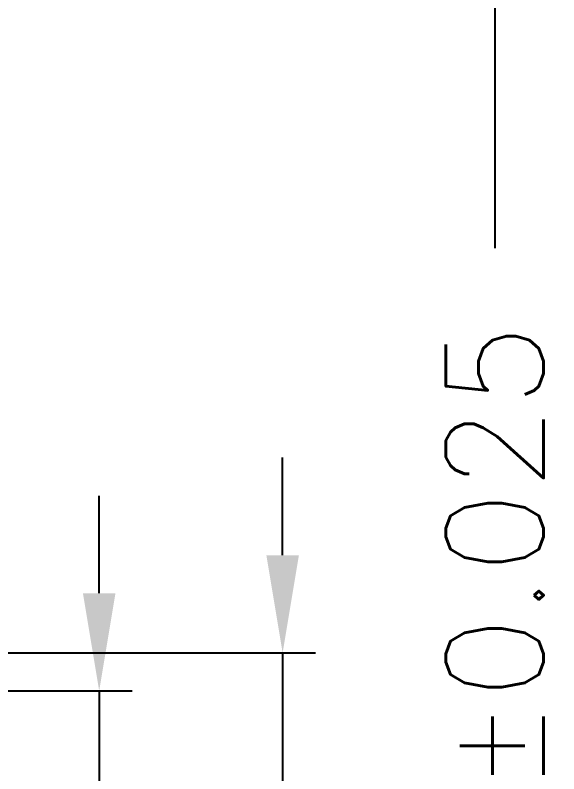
# Model space of a CAD drawing. Header units: millimetres. Extents: x 413.95 to 422.4, y 93.98 to 100.
# Drawn here: x 417.869 to 418.315, y 97.752 to 98.375 of the extents above; entities that cross this region are included whole.
import ezdxf

# ---------------------------------------------------------------- set-up
doc = ezdxf.new("R2010")
doc.units = ezdxf.units.MM
doc.header["$LTSCALE"] = 0.5
doc.header["$PDMODE"] = 98
doc.layers.add('DIMENSION', color=3, linetype='Continuous')
doc.styles.add('SIMPLEX', font='simplex.shx', dxfattribs={"bigfont": 'AllInOneBig.shx'})
doc.dimstyles.new('Standard3', dxfattribs={"dimtxt": 0.08, "dimasz": 0.08, "dimexe": 0.027, "dimexo": 0.027, "dimgap": 0.027, "dimtad": 1, "dimdec": 3, "dimlfac": 2, "dimrnd": 0.0005, "dimzin": 1, "dimtxsty": 'SIMPLEX', "dimcen": 0.1905, "dimclrd": 256, "dimclre": 256, "dimclrt": 256, "dimazin": 3, "dimtp": 0.03, "dimtm": 0.05, "dimtfac": 0.8, "dimtdec": 3, "dimtmove": 0, "dimatfit": 3, "dimfxl": 0.05, "dimtzin": 4, "dimlwd": -1, "dimlwe": -1})

# ---------------------------------------------------------------- blocks, each defined once
blk = doc.blocks.new('*D320')
at = {"layer": 'Defpoints', "color": 0, "ltscale": 0.1, "transparency": 16777216}
for p in [(417.1332, 98.60165), (417.1332, 96.94915), (418.26225, 96.94915)]:
    blk.add_point(p, dxfattribs=at)
at = {"layer": 'DIMENSION', "ltscale": 0.1, "transparency": 16777216}
for p, q in [((417.1602, 98.60165), (418.28925, 98.60165)), ((418.26225, 98.52165), (418.26225, 98.18335)), ((418.26225, 97.02915), (418.26225, 97.36744)), ((417.1602, 96.94915), (418.28925, 96.94915))]:
    blk.add_line(p, q, dxfattribs=at)
for points in [[(418.24891, 98.52165), (418.27558, 98.52165), (418.26225, 98.60165)], [(418.24891, 97.02915), (418.27558, 97.02915), (418.26225, 96.94915)]]:
    blk.add_solid(points, dxfattribs=at)
at = {"layer": 'DIMENSION', "ltscale": 0.1, "transparency": 16777216, "insert": (418.26225, 97.7754), "char_height": 0.08, "attachment_point": 5, "rotation": 90, "style": 'SIMPLEX'}
blk.add_mtext('\\A1;3.305%%P0.025', dxfattribs=at)
blk = doc.blocks.new('*D324')
at = {"layer": 'Defpoints', "color": 0, "ltscale": 0.1, "transparency": 16777216}
for p in [(417.5832, 97.85165), (417.5832, 97.69915), (418.08835, 97.69915)]:
    blk.add_point(p, dxfattribs=at)
at = {"layer": 'DIMENSION', "ltscale": 0.1, "transparency": 16777216}
for p, q in [((418.08835, 97.93165), (418.08835, 98.01165)), ((417.6102, 97.85165), (418.11535, 97.85165)), ((418.08835, 97.85165), (418.08835, 97.69915)), ((417.6102, 97.69915), (418.11535, 97.69915)), ((418.08835, 97.61915), (418.08835, 97.53915))]:
    blk.add_line(p, q, dxfattribs=at)
for points in [[(418.07502, 97.93165), (418.10169, 97.93165), (418.08835, 97.85165)], [(418.07502, 97.61915), (418.10169, 97.61915), (418.08835, 97.69915)]]:
    blk.add_solid(points, dxfattribs=at)
at = {"layer": 'DIMENSION', "ltscale": 0.1, "transparency": 16777216, "insert": (418.08835, 97.35215), "char_height": 0.08, "attachment_point": 5, "rotation": 90, "style": 'SIMPLEX'}
blk.add_mtext('\\A1;0.305', dxfattribs=at)
blk = doc.blocks.new('*D325')
at = {"layer": 'Defpoints', "color": 0, "ltscale": 0.1, "transparency": 16777216}
for p in [(417.61445, 97.8204), (417.61445, 97.7304), (417.938, 97.7304)]:
    blk.add_point(p, dxfattribs=at)
at = {"layer": 'DIMENSION', "ltscale": 0.1, "transparency": 16777216}
for p, q in [((417.938, 97.9004), (417.938, 97.9804)), ((417.64145, 97.8204), (417.965, 97.8204)), ((417.938, 97.8204), (417.938, 97.7304)), ((417.64145, 97.7304), (417.965, 97.7304)), ((417.938, 97.6504), (417.938, 96.9369))]:
    blk.add_line(p, q, dxfattribs=at)
for points in [[(417.92466, 97.9004), (417.95133, 97.9004), (417.938, 97.8204)], [(417.92466, 97.6504), (417.95133, 97.6504), (417.938, 97.7304)]]:
    blk.add_solid(points, dxfattribs=at)
at = {"layer": 'DIMENSION', "ltscale": 0.1, "transparency": 16777216, "insert": (417.938, 96.53656), "char_height": 0.08, "attachment_point": 5, "rotation": 90, "style": 'SIMPLEX'}
blk.add_mtext('\\A1;0.180%%P0.030', dxfattribs=at)

msp = doc.modelspace()

# ---------------------------------------------------------------- dimensions: what is measured, and where the dimension line sits
at = {"layer": 'DIMENSION', "ltscale": 0.1}
dim = msp.add_linear_dim(base=(418.26225, 96.94915), p1=(417.1332, 98.60165), p2=(417.1332, 96.94915), angle=90, text='<>%%P0.025', dimstyle='Standard3', dxfattribs=at)
dim.commit()
dim.dimension.update_dxf_attribs({"geometry": '*D320', "text_midpoint": (418.26225, 97.7754)})
dim = msp.add_linear_dim(base=(418.08835, 97.69915), p1=(417.5832, 97.85165), p2=(417.5832, 97.69915), angle=90, dimstyle='Standard3', dxfattribs=at)
dim.commit()
dim.dimension.update_dxf_attribs({"geometry": '*D324', "text_midpoint": (418.08835, 97.35215)})
dim = msp.add_linear_dim(base=(417.938, 97.7304), p1=(417.61445, 97.8204), p2=(417.61445, 97.7304), angle=90, text='<>%%P0.030', dimstyle='Standard3', dxfattribs=at)
dim.commit()
dim.dimension.update_dxf_attribs({"geometry": '*D325', "text_midpoint": (417.938, 96.53656), "dimtype": 160})

doc.saveas('drawing.dxf')
